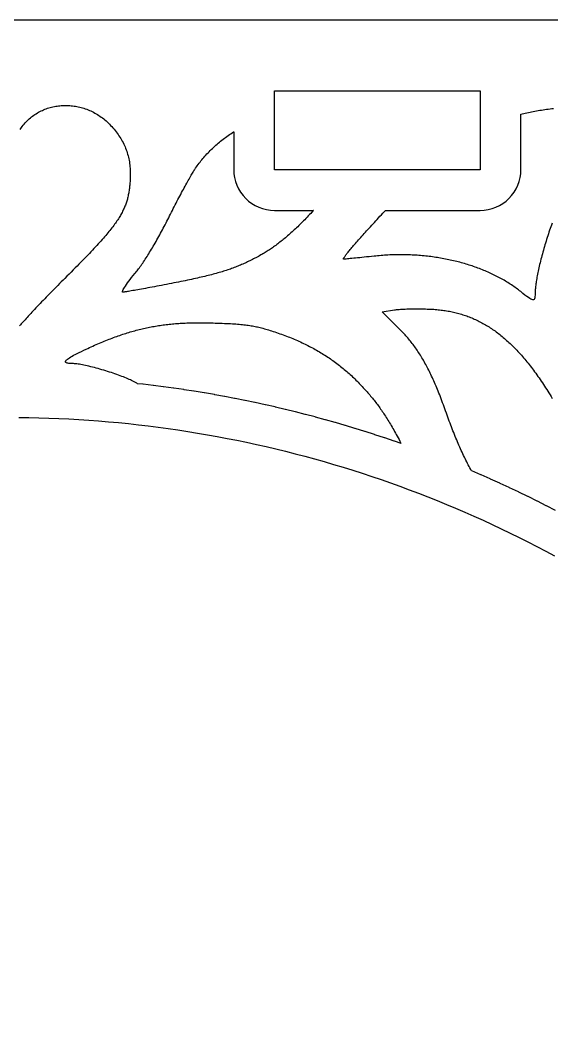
# Model space of a CAD drawing. Header units: millimetres. Extents: x 10 to 410, y 18 to 283.
# Drawn here: x 302.45 to 323.37, y 241.79 to 281.62 of the extents above; entities that cross this region are included whole.
import ezdxf

# ---------------------------------------------------------------- set-up
doc = ezdxf.new("R2010")
doc.units = ezdxf.units.MM
doc.layers.add('CUT', color=1, linetype='Continuous')

msp = doc.modelspace()

# ---------------------------------------------------------------- linework, layer by layer
at = {"layer": 'CUT'}
for points in [[(337, 160.3782), (372, 221), (337, 281.6218), (267, 281.6218), (232, 221), (267, 160.3782)], [(320.55, 275.7417), (312.45, 275.7417), (312.45, 278.8417), (320.55, 278.8417)], [(312.754, 272.9583), (312.7115, 272.9244), (312.6691, 272.8911), (312.6268, 272.8585), (312.5846, 272.8264), (312.5425, 272.7949), (312.5005, 272.764), (312.4585, 272.7337), (312.4166, 272.7039), (312.3747, 272.6746), (312.3329, 272.6459), (312.2911, 272.6177), (312.2493, 272.5901), (312.2076, 272.5629), (312.1659, 272.5363), (312.1241, 272.5102), (312.0824, 272.4845), (312.0406, 272.4594), (311.9988, 272.4347), (311.9569, 272.4105), (311.9151, 272.3867), (311.8665, 272.3596), (311.8183, 272.333), (311.7704, 272.3069), (311.7229, 272.2814), (311.6755, 272.2563), (311.6284, 272.2316), (311.5814, 272.2075), (311.5346, 272.1837), (311.4878, 272.1604), (311.441, 272.1376), (311.3942, 272.1151), (311.3474, 272.093), (311.3005, 272.0713), (311.2534, 272.05), (311.2062, 272.029), (311.1587, 272.0083), (311.111, 271.988), (311.0629, 271.968), (311.0145, 271.9482), (310.9657, 271.9288), (310.9165, 271.9096), (310.8668, 271.8907), (310.8166, 271.872), (310.7658, 271.8536), (310.7144, 271.8354), (310.6623, 271.8173), (310.6095, 271.7995), (310.5561, 271.7818), (310.5018, 271.7644), (310.4467, 271.747), (310.3908, 271.7298), (310.3339, 271.7127), (310.2761, 271.6957), (310.2173, 271.6789), (310.1575, 271.6621), (310.0966, 271.6453), (310.0346, 271.6287), (309.9714, 271.612), (309.907, 271.5954), (309.8414, 271.5788), (309.7744, 271.5623), (309.7062, 271.5457), (309.6366, 271.529), (309.5655, 271.5124), (309.493, 271.4957), (309.419, 271.4789), (309.3435, 271.462), (309.2663, 271.4451), (309.1876, 271.4281), (309.1072, 271.4109), (309.025, 271.3936), (308.9411, 271.3761), (308.8554, 271.3585), (308.7679, 271.3408), (308.6784, 271.3228), (308.5871, 271.3046), (308.4938, 271.2863), (308.3984, 271.2677), (308.301, 271.2488), (308.202, 271.2298), (308.1039, 271.211), (308.0071, 271.1926), (307.9116, 271.1745), (307.8177, 271.1567), (307.7254, 271.1394), (307.6351, 271.1225), (307.5469, 271.1061), (307.4608, 271.0902), (307.3772, 271.0748), (307.2962, 271.0599), (307.2179, 271.0457), (307.1426, 271.032), (307.0703, 271.0191), (307.0014, 271.0068), (306.9359, 270.9952), (306.874, 270.9844), (306.816, 270.9743), (306.7619, 270.9651), (306.712, 270.9567), (306.6664, 270.9492), (306.6253, 270.9426), (306.5888, 270.9369), (306.5573, 270.9321), (306.5307, 270.9284), (306.5093, 270.9257), (306.4933, 270.9241), (306.4829, 270.9235), (306.4724, 270.9278), (306.4692, 270.9404), (306.4729, 270.9609), (306.4834, 270.9887), (306.5002, 271.0235), (306.5232, 271.0647), (306.5519, 271.112), (306.5862, 271.1649), (306.6256, 271.2229), (306.67, 271.2855), (306.7191, 271.3524), (306.7725, 271.423), (306.8299, 271.4969), (306.891, 271.5737), (306.9556, 271.6529), (306.9844, 271.6882), (307.0137, 271.725), (307.0435, 271.7634), (307.0739, 271.8032), (307.1047, 271.8444), (307.1359, 271.887), (307.1676, 271.931), (307.1997, 271.9763), (307.2322, 272.0229), (307.2651, 272.0708), (307.2984, 272.1199), (307.3319, 272.1702), (307.3658, 272.2217), (307.4, 272.2742), (307.4344, 272.3279), (307.4691, 272.3826), (307.504, 272.4384), (307.5391, 272.4951), (307.5744, 272.5527), (307.6099, 272.6113), (307.6455, 272.6708), (307.6812, 272.7311), (307.7171, 272.7923), (307.753, 272.8542), (307.789, 272.9168), (307.825, 272.9802), (307.861, 273.0442), (307.8971, 273.1089), (307.9331, 273.1742), (307.9691, 273.24), (308.005, 273.3064), (308.0408, 273.3733), (308.0765, 273.4407), (308.1121, 273.5085), (308.1476, 273.5767), (308.1828, 273.6453), (308.2179, 273.7142), (308.2528, 273.7834), (308.2874, 273.8528), (308.323, 273.9243), (308.3589, 273.9961), (308.3951, 274.068), (308.4315, 274.14), (308.4681, 274.2118), (308.5048, 274.2835), (308.5415, 274.355), (308.5782, 274.4261), (308.6148, 274.4966), (308.6514, 274.5666), (308.6877, 274.6359), (308.7238, 274.7045), (308.7596, 274.7721), (308.795, 274.8387), (308.8301, 274.9042), (308.8647, 274.9685), (308.8988, 275.0315), (308.9322, 275.093), (308.9651, 275.1531), (308.9973, 275.2115), (309.0287, 275.2682), (309.0594, 275.323), (309.0891, 275.376), (309.118, 275.4268), (309.1459, 275.4756), (309.1727, 275.522), (309.1985, 275.5662), (309.2232, 275.6078), (309.2466, 275.6469), (309.2688, 275.6834), (309.2897, 275.717), (309.3092, 275.7478), (309.3273, 275.7756), (309.3439, 275.8004), (309.378, 275.8494), (309.4127, 275.8981), (309.4481, 275.9463), (309.4842, 275.9942), (309.5208, 276.0417), (309.5582, 276.0888), (309.5961, 276.1354), (309.6347, 276.1817), (309.6739, 276.2276), (309.7137, 276.273), (309.7542, 276.318), (309.7952, 276.3626), (309.8368, 276.4067), (309.8791, 276.4505), (309.9219, 276.4938), (309.9653, 276.5366), (310.0092, 276.579), (310.0537, 276.621), (310.0988, 276.6625), (310.1445, 276.7036), (310.1907, 276.7442), (310.2374, 276.7843), (310.2847, 276.824), (310.3325, 276.8632), (310.3808, 276.902), (310.4297, 276.9403), (310.479, 276.978), (310.5289, 277.0153), (310.5793, 277.0522), (310.6302, 277.0885), (310.6815, 277.1243), (310.7334, 277.1597), (310.7857, 277.1945), (310.8385, 277.2288), (310.85, 277.2361), (310.85, 275.7417), (310.8577, 275.5848), (310.8807, 275.4295), (310.9189, 275.2772), (310.9718, 275.1294), (311.0389, 274.9874), (311.1196, 274.8527), (311.2132, 274.7266), (311.3186, 274.6103), (311.435, 274.5048), (311.5611, 274.4113), (311.6958, 274.3306), (311.8377, 274.2634), (311.9855, 274.2105), (312.1379, 274.1724), (312.2932, 274.1494), (312.45, 274.1417), (313.9839, 274.1417), (313.9744, 274.1312), (313.9257, 274.0779), (313.8773, 274.0254), (313.8293, 273.9738), (313.7816, 273.9229), (313.7342, 273.8729), (313.6871, 273.8236), (313.6403, 273.7752), (313.5938, 273.7275), (313.5476, 273.6806), (313.5017, 273.6344), (313.456, 273.589), (313.4106, 273.5444), (313.3654, 273.5004), (313.3204, 273.4572), (313.2757, 273.4148), (313.2312, 273.373), (313.187, 273.3319), (313.1429, 273.2916), (313.099, 273.2519), (313.0553, 273.2129), (313.0118, 273.1746), (312.9685, 273.1369), (312.9253, 273.0999), (312.8823, 273.0635), (312.8394, 273.0278), (312.7966, 272.9927)], [(309.6981, 266.9597), (309.6843, 266.962), (309.2967, 267.0252), (309.2829, 267.0274), (308.8948, 267.0871), (308.881, 267.0892), (308.4924, 267.1455), (308.4786, 267.1474), (308.0894, 267.2004), (308.0756, 267.2022), (307.686, 267.2518), (307.6722, 267.2535), (307.2822, 267.2996), (307.2683, 267.3012), (307.0599, 267.324), (307.0285, 267.3411), (306.9785, 267.3678), (306.9282, 267.3944), (306.8775, 267.4207), (306.8265, 267.4469), (306.7813, 267.4694), (306.7327, 267.4922), (306.6808, 267.5155), (306.6259, 267.5391), (306.5682, 267.563), (306.5079, 267.5872), (306.4452, 267.6115), (306.3803, 267.6359), (306.3134, 267.6603), (306.2448, 267.6847), (306.1746, 267.7091), (306.1032, 267.7333), (306.0306, 267.7573), (305.957, 267.781), (305.8828, 267.8044), (305.8081, 267.8274), (305.7332, 267.85), (305.6582, 267.8721), (305.5833, 267.8936), (305.5088, 267.9145), (305.4349, 267.9346), (305.3618, 267.9541), (305.2897, 267.9727), (305.2188, 267.9904), (305.1493, 268.0072), (305.0814, 268.0231), (305.0154, 268.0378), (304.9515, 268.0515), (304.8899, 268.0639), (304.8307, 268.0752), (304.7743, 268.0851), (304.7207, 268.0937), (304.6703, 268.1008), (304.6232, 268.1065), (304.5797, 268.1106), (304.5399, 268.1131), (304.5041, 268.114), (304.4499, 268.1147), (304.4016, 268.1169), (304.359, 268.1205), (304.3222, 268.1257), (304.2913, 268.1325), (304.2662, 268.1408), (304.2471, 268.1508), (304.2339, 268.1623), (304.2266, 268.1756), (304.2253, 268.1905), (304.23, 268.2072), (304.2408, 268.2256), (304.2576, 268.2457), (304.2805, 268.2677), (304.3095, 268.2916), (304.3446, 268.3173), (304.386, 268.3449), (304.4335, 268.3744), (304.4872, 268.4058), (304.5472, 268.4393), (304.6135, 268.4747), (304.6861, 268.5122), (304.765, 268.5518), (304.8502, 268.5934), (304.9419, 268.6372), (305.04, 268.6831), (305.1071, 268.7142), (305.1738, 268.7446), (305.2399, 268.7746), (305.3056, 268.804), (305.3707, 268.8329), (305.4355, 268.8612), (305.4998, 268.8891), (305.5637, 268.9164), (305.6272, 268.9432), (305.6903, 268.9695), (305.753, 268.9952), (305.8154, 269.0205), (305.8774, 269.0453), (305.9391, 269.0695), (306.0005, 269.0933), (306.0616, 269.1165), (306.1224, 269.1393), (306.1829, 269.1616), (306.2432, 269.1834), (306.3032, 269.2047), (306.363, 269.2255), (306.4227, 269.2458), (306.4821, 269.2657), (306.5413, 269.2851), (306.6004, 269.304), (306.6593, 269.3225), (306.7181, 269.3405), (306.7768, 269.3581), (306.8354, 269.3752), (306.8939, 269.3918), (306.9523, 269.408), (307.0106, 269.4237), (307.069, 269.439), (307.1273, 269.4539), (307.1855, 269.4683), (307.2438, 269.4823), (307.3021, 269.4958), (307.3605, 269.5089), (307.4188, 269.5216), (307.4773, 269.5339), (307.5358, 269.5458), (307.5944, 269.5572), (307.6532, 269.5682), (307.712, 269.5788), (307.771, 269.589), (307.8302, 269.5988), (307.8895, 269.6082), (307.949, 269.6172), (308.0087, 269.6258), (308.0686, 269.6341), (308.1287, 269.6419), (308.1891, 269.6493), (308.2498, 269.6564), (308.3107, 269.6631), (308.3719, 269.6694), (308.4335, 269.6753), (308.4953, 269.6808), (308.5575, 269.686), (308.62, 269.6909), (308.6829, 269.6953), (308.7462, 269.6994), (308.8098, 269.7032), (308.8739, 269.7066), (308.9384, 269.7096), (309.0034, 269.7123), (309.0688, 269.7147), (309.1347, 269.7167), (309.201, 269.7184), (309.2679, 269.7197), (309.3353, 269.7207), (309.4032, 269.7214), (309.4716, 269.7218), (309.5407, 269.7218), (309.6103, 269.7215), (309.6805, 269.721), (309.7513, 269.72), (309.8227, 269.7188), (309.8947, 269.7173), (309.9674, 269.7155), (310.0408, 269.7134), (310.1149, 269.7109), (310.2118, 269.7075), (310.305, 269.704), (310.3946, 269.7005), (310.4809, 269.6969), (310.5639, 269.6931), (310.6438, 269.6893), (310.7208, 269.6852), (310.7951, 269.6809), (310.8667, 269.6765), (310.9359, 269.6718), (311.0028, 269.6668), (311.0676, 269.6615), (311.1305, 269.6559), (311.1915, 269.6499), (311.2509, 269.6436), (311.3088, 269.6369), (311.3654, 269.6297), (311.4209, 269.6221), (311.4753, 269.614), (311.5289, 269.6054), (311.5818, 269.5963), (311.6342, 269.5867), (311.6862, 269.5764), (311.738, 269.5656), (311.7898, 269.5541), (311.8417, 269.542), (311.8939, 269.5292), (311.9465, 269.5157), (311.9997, 269.5014), (312.0536, 269.4864), (312.1085, 269.4706), (312.1644, 269.454), (312.2216, 269.4366), (312.2802, 269.4183), (312.3403, 269.3991), (312.4021, 269.379), (312.4659, 269.358), (312.5316, 269.336), (312.5995, 269.313), (312.6646, 269.2907), (312.7292, 269.2679), (312.7935, 269.2448), (312.8574, 269.2213), (312.9209, 269.1974), (312.984, 269.1731), (313.0468, 269.1485), (313.1091, 269.1234), (313.1711, 269.098), (313.2328, 269.0722), (313.294, 269.046), (313.3549, 269.0194), (313.4154, 268.9924), (313.4755, 268.965), (313.5352, 268.9373), (313.5946, 268.9092), (313.6535, 268.8806), (313.7121, 268.8517), (313.7704, 268.8224), (313.8282, 268.7928), (313.8857, 268.7627), (313.9428, 268.7323), (313.9995, 268.7014), (314.0558, 268.6702), (314.1118, 268.6386), (314.1674, 268.6066), (314.2226, 268.5743), (314.2774, 268.5415), (314.3318, 268.5084), (314.3859, 268.4748), (314.4396, 268.4409), (314.4929, 268.4066), (314.5459, 268.3719), (314.5984, 268.3369), (314.6506, 268.3014), (314.7024, 268.2656), (314.7538, 268.2293), (314.8049, 268.1927), (314.8556, 268.1557), (314.9059, 268.1183), (314.9558, 268.0806), (315.0053, 268.0424), (315.0545, 268.0039), (315.1033, 267.9649), (315.1517, 267.9256), (315.1997, 267.8859), (315.2474, 267.8459), (315.2947, 267.8054), (315.3416, 267.7645), (315.3881, 267.7233), (315.4342, 267.6817), (315.48, 267.6397), (315.5254, 267.5973), (315.5704, 267.5545), (315.615, 267.5113), (315.6593, 267.4678), (315.7032, 267.4238), (315.7467, 267.3795), (315.7898, 267.3348), (315.8302, 267.2924), (315.8699, 267.2503), (315.909, 267.2085), (315.9476, 267.1669), (315.9855, 267.1255), (316.0229, 267.0843), (316.0597, 267.0432), (316.0961, 267.0021), (316.132, 266.9612), (316.1674, 266.9202), (316.2024, 266.8792), (316.237, 266.8382), (316.2713, 266.797), (316.3051, 266.7557), (316.3387, 266.7142), (316.3719, 266.6725), (316.4049, 266.6305), (316.4376, 266.5882), (316.4701, 266.5455), (316.5024, 266.5025), (316.5345, 266.4591), (316.5665, 266.4152), (316.5983, 266.3708), (316.6301, 266.3259), (316.6618, 266.2804), (316.6934, 266.2343), (316.725, 266.1876), (316.7566, 266.1401), (316.7882, 266.0919), (316.8198, 266.043), (316.8516, 265.9932), (316.8834, 265.9426), (316.9154, 265.8912), (316.9475, 265.8388), (316.9798, 265.7854), (317.0123, 265.7311), (317.045, 265.6757), (317.078, 265.6192), (317.1112, 265.5616), (317.1448, 265.5028), (317.1786, 265.4429), (317.2129, 265.3817), (317.2475, 265.3193), (317.2824, 265.2555), (317.3179, 265.1904), (317.3537, 265.1239), (317.3901, 265.056), (317.427, 264.9867), (317.4364, 264.9687), (317.1781, 265.0589), (317.1649, 265.0634), (316.793, 265.1897), (316.7798, 265.1941), (316.4068, 265.3171), (316.3935, 265.3214), (316.0195, 265.4411), (316.0062, 265.4453), (315.6312, 265.5617), (315.6178, 265.5658), (315.2418, 265.679), (315.2284, 265.683), (314.8514, 265.7929), (314.838, 265.7967), (314.46, 265.9033), (314.4466, 265.907), (314.0677, 266.0103), (314.0542, 266.0139), (313.6745, 266.1139), (313.6609, 266.1174), (313.2803, 266.2141), (313.2668, 266.2175), (312.8853, 266.3108), (312.8718, 266.3141), (312.4895, 266.4041), (312.4759, 266.4072), (312.0929, 266.4939), (312.0793, 266.4969), (311.6955, 266.5802), (311.6819, 266.5831), (311.2974, 266.6631), (311.2837, 266.6659), (310.8985, 266.7425), (310.8848, 266.7451), (310.499, 266.8184), (310.4853, 266.8209), (310.0989, 266.8908), (310.0851, 266.8932)]]:
    msp.add_lwpolyline(points, close=True, dxfattribs=at)
for points in [[(302.4376, 277.3234), (302.4909, 277.3992), (302.5263, 277.4469), (302.5628, 277.4933), (302.6004, 277.5384), (302.6388, 277.5822), (302.6783, 277.6246), (302.7187, 277.6656), (302.7599, 277.7053), (302.8021, 277.7437), (302.8451, 277.7807), (302.8889, 277.8164), (302.9335, 277.8507), (302.9789, 277.8837), (303.025, 277.9154), (303.0718, 277.9457), (303.1194, 277.9747), (303.1675, 278.0023), (303.2163, 278.0285), (303.2658, 278.0535), (303.3158, 278.077), (303.3663, 278.0993), (303.4174, 278.1202), (303.4689, 278.1397), (303.521, 278.1579), (303.5735, 278.1747), (303.6264, 278.1902), (303.6797, 278.2044), (303.7333, 278.2172), (303.7873, 278.2286), (303.8416, 278.2387), (303.8962, 278.2475), (303.9511, 278.2549), (304.0062, 278.2609), (304.0614, 278.2657), (304.1169, 278.269), (304.1725, 278.271), (304.2282, 278.2717), (304.284, 278.271), (304.3399, 278.2689), (304.3959, 278.2655), (304.4518, 278.2607), (304.5078, 278.2546), (304.5637, 278.2472), (304.6195, 278.2383), (304.6752, 278.2282), (304.7308, 278.2166), (304.7863, 278.2038), (304.8416, 278.1895), (304.8967, 278.1739), (304.9516, 278.157), (305.0062, 278.1387), (305.0606, 278.119), (305.1146, 278.098), (305.1683, 278.0756), (305.2216, 278.0519), (305.2746, 278.0268), (305.3271, 278.0004), (305.3792, 277.9726), (305.4308, 277.9434), (305.4819, 277.9129), (305.5325, 277.881), (305.5826, 277.8478), (305.6321, 277.8132), (305.681, 277.7772), (305.7292, 277.7399), (305.7768, 277.7012), (305.8237, 277.6612), (305.8699, 277.6198), (305.9154, 277.577), (305.9601, 277.5329), (306.004, 277.4874), (306.047, 277.4406), (306.0923, 277.3893), (306.136, 277.3378), (306.1782, 277.286), (306.2189, 277.234), (306.2581, 277.1817), (306.2959, 277.1291), (306.3322, 277.0761), (306.367, 277.0229), (306.4004, 276.9693), (306.4323, 276.9154), (306.4627, 276.861), (306.4917, 276.8063), (306.5193, 276.7511), (306.5454, 276.6955), (306.5701, 276.6395), (306.5934, 276.583), (306.6153, 276.526), (306.6358, 276.4685), (306.6549, 276.4104), (306.6726, 276.3519), (306.6889, 276.2927), (306.7038, 276.233), (306.7173, 276.1727), (306.7295, 276.1118), (306.7403, 276.0502), (306.7497, 275.988), (306.7578, 275.9251), (306.7646, 275.8615), (306.77, 275.7973), (306.774, 275.7323), (306.7768, 275.6666), (306.7782, 275.6001), (306.7783, 275.5329), (306.7771, 275.4648), (306.7746, 275.396), (306.7708, 275.3263), (306.7676, 275.2783), (306.7641, 275.231), (306.7603, 275.1844), (306.7561, 275.1385), (306.7516, 275.0932), (306.7467, 275.0484), (306.7414, 275.0043), (306.7356, 274.9606), (306.7294, 274.9174), (306.7227, 274.8747), (306.7155, 274.8324), (306.7078, 274.7905), (306.6996, 274.749), (306.6908, 274.7077), (306.6814, 274.6668), (306.6714, 274.6261), (306.6607, 274.5856), (306.6494, 274.5453), (306.6375, 274.5052), (306.6248, 274.4652), (306.6114, 274.4252), (306.5973, 274.3853), (306.5824, 274.3455), (306.5667, 274.3056), (306.5502, 274.2657), (306.5329, 274.2256), (306.5147, 274.1855), (306.4956, 274.1452), (306.4756, 274.1048), (306.4548, 274.0641), (306.4329, 274.0232), (306.4101, 273.982), (306.3864, 273.9404), (306.3616, 273.8985), (306.3357, 273.8563), (306.3089, 273.8136), (306.2809, 273.7705), (306.2518, 273.7269), (306.2217, 273.6827), (306.1903, 273.638), (306.1578, 273.5928), (306.1242, 273.5469), (306.0893, 273.5003), (306.0531, 273.4531), (306.0157, 273.4052), (305.9771, 273.3565), (305.9371, 273.307), (305.8958, 273.2567), (305.8532, 273.2055), (305.8092, 273.1535), (305.7638, 273.1005), (305.717, 273.0466), (305.6687, 272.9917), (305.619, 272.9358), (305.5679, 272.8788), (305.5152, 272.8208), (305.461, 272.7616), (305.4052, 272.7013), (305.3479, 272.6397), (305.289, 272.577), (305.2285, 272.513), (305.1663, 272.4477), (305.1025, 272.3811), (305.037, 272.3131), (304.9698, 272.2438), (304.9008, 272.173), (304.8302, 272.1008), (304.7577, 272.0271), (304.6835, 271.9518), (304.6074, 271.875), (304.5295, 271.7966), (304.4498, 271.7166), (304.3682, 271.635), (304.2846, 271.5516), (304.1992, 271.4665), (304.1296, 271.3972), (304.0605, 271.3282), (303.992, 271.2595), (303.9241, 271.1912), (303.8568, 271.1233), (303.7903, 271.0559), (303.7244, 270.9891), (303.6594, 270.9228), (303.5952, 270.8572), (303.5318, 270.7922), (303.4694, 270.728), (303.4079, 270.6645), (303.3475, 270.6019), (303.2881, 270.5401), (303.2298, 270.4793), (303.1727, 270.4195), (303.1168, 270.3606), (303.0621, 270.3029), (303.0087, 270.2463), (302.9566, 270.1908), (302.9059, 270.1366), (302.8566, 270.0836), (302.8088, 270.032), (302.7625, 269.9817), (302.7178, 269.9329), (302.6747, 269.8855), (302.6332, 269.8396), (302.5934, 269.7953), (302.5554, 269.7526), (302.5191, 269.7116), (302.4847, 269.6723), (302.4522, 269.6348), (302.4216, 269.599)], [(323.3761, 273.6335), (323.3515, 273.5657), (323.3271, 273.4971), (323.3029, 273.4279), (323.2789, 273.358), (323.2552, 273.2876), (323.2317, 273.2168), (323.2084, 273.1455), (323.1855, 273.074), (323.1628, 273.0023), (323.1405, 272.9303), (323.1185, 272.8583), (323.0969, 272.7863), (323.0757, 272.7144), (323.0549, 272.6426), (323.0345, 272.5709), (323.0146, 272.4996), (322.9951, 272.4287), (322.9761, 272.3581), (322.9576, 272.2881), (322.9397, 272.2187), (322.9222, 272.1499), (322.9054, 272.0818), (322.8891, 272.0145), (322.8734, 271.9481), (322.8584, 271.8827), (322.844, 271.8182), (322.8302, 271.7549), (322.8171, 271.6927), (322.8047, 271.6318), (322.7931, 271.5722), (322.7821, 271.514), (322.772, 271.4572), (322.7626, 271.402), (322.754, 271.3484), (322.7462, 271.2965), (322.7392, 271.2463), (322.7332, 271.198), (322.7279, 271.1515), (322.7236, 271.1071), (322.7202, 271.0647), (322.7177, 271.0244), (322.7162, 270.9863), (322.7156, 270.9505), (322.7145, 270.8723), (322.7114, 270.8049), (322.7055, 270.7482), (322.6965, 270.7022), (322.6837, 270.6667), (322.6666, 270.6418), (322.6447, 270.6273), (322.6174, 270.6231), (322.5843, 270.6291), (322.5446, 270.6453), (322.498, 270.6716), (322.4438, 270.7079), (322.3815, 270.754), (322.3106, 270.81), (322.2306, 270.8758), (322.188, 270.9108), (322.145, 270.9454), (322.1014, 270.9797), (322.0572, 271.0136), (322.0126, 271.0471), (321.9675, 271.0802), (321.9218, 271.113), (321.8757, 271.1454), (321.829, 271.1774), (321.7819, 271.209), (321.7343, 271.2403), (321.6862, 271.2711), (321.6377, 271.3016), (321.5887, 271.3317), (321.5392, 271.3614), (321.4893, 271.3907), (321.4389, 271.4196), (321.3881, 271.4481), (321.3369, 271.4762), (321.2852, 271.504), (321.2331, 271.5313), (321.1806, 271.5583), (321.1276, 271.5848), (321.0743, 271.6109), (321.0205, 271.6367), (320.9664, 271.662), (320.9118, 271.687), (320.8569, 271.7115), (320.8016, 271.7356), (320.7459, 271.7593), (320.6898, 271.7826), (320.6334, 271.8055), (320.5766, 271.828), (320.5194, 271.85), (320.4619, 271.8717), (320.4041, 271.8929), (320.3459, 271.9137), (320.2874, 271.9341), (320.2285, 271.9541), (320.1693, 271.9737), (320.1099, 271.9928), (320.0501, 272.0115), (319.99, 272.0298), (319.9295, 272.0476), (319.8688, 272.0651), (319.8078, 272.082), (319.7466, 272.0986), (319.685, 272.1147), (319.6232, 272.1304), (319.5611, 272.1457), (319.4987, 272.1605), (319.4361, 272.1749), (319.3732, 272.1888), (319.3101, 272.2023), (319.2467, 272.2154), (319.1831, 272.228), (319.1193, 272.2402), (319.0552, 272.2519), (318.991, 272.2632), (318.9265, 272.274), (318.8618, 272.2844), (318.7969, 272.2943), (318.7318, 272.3038), (318.6665, 272.3128), (318.601, 272.3214), (318.5353, 272.3295), (318.4695, 272.3371), (318.4035, 272.3443), (318.3373, 272.351), (318.271, 272.3573), (318.2045, 272.3631), (318.1378, 272.3684), (318.071, 272.3733), (318.0041, 272.3777), (317.9371, 272.3816), (317.8699, 272.3851), (317.8026, 272.388), (317.7352, 272.3905), (317.6676, 272.3926), (317.6, 272.3941), (317.5323, 272.3952), (317.4644, 272.3958), (317.3965, 272.396), (317.3285, 272.3956), (317.2604, 272.3948), (317.1922, 272.3934), (317.124, 272.3916), (317.0557, 272.3893), (316.9874, 272.3865), (316.919, 272.3832), (316.8505, 272.3795), (316.7821, 272.3752), (316.7135, 272.3705), (316.645, 272.3652), (316.5764, 272.3595), (316.5078, 272.3532), (316.4392, 272.3465), (316.3706, 272.3392), (316.2714, 272.3284), (316.1737, 272.3179), (316.0779, 272.3077), (315.9845, 272.2978), (315.894, 272.2883), (315.8067, 272.2793), (315.7231, 272.2707), (315.6436, 272.2627), (315.5686, 272.2552), (315.4986, 272.2483), (315.4341, 272.2421), (315.3754, 272.2365), (315.3229, 272.2317), (315.2772, 272.2277), (315.2386, 272.2245), (315.2076, 272.2222), (315.1846, 272.2207), (315.17, 272.2202), (315.1656, 272.2213), (315.1632, 272.2245), (315.1628, 272.2298), (315.1645, 272.2372), (315.1681, 272.2466), (315.1737, 272.258), (315.1813, 272.2713), (315.1906, 272.2865), (315.2019, 272.3036), (315.2149, 272.3225), (315.2297, 272.3433), (315.2463, 272.3657), (315.2645, 272.3899), (315.2845, 272.4158), (315.3061, 272.4434), (315.3292, 272.4725), (315.354, 272.5032), (315.3803, 272.5355), (315.4081, 272.5692), (315.4373, 272.6044), (315.468, 272.641), (315.5001, 272.679), (315.5336, 272.7183), (315.5684, 272.759), (315.6045, 272.8009), (315.6419, 272.844), (315.6805, 272.8884), (315.7203, 272.9339), (315.7612, 272.9805), (315.8033, 273.0282), (315.8465, 273.0769), (315.8908, 273.1267), (315.936, 273.1774), (315.9823, 273.2291), (316.0295, 273.2816), (316.0777, 273.335), (316.1267, 273.3892), (316.1766, 273.4442), (316.2274, 273.5), (316.2789, 273.5564), (316.3311, 273.6135), (316.3841, 273.6713), (316.4378, 273.7296), (316.4922, 273.7885), (316.5471, 273.8479), (316.6027, 273.9078), (316.6587, 273.9682), (316.7154, 274.0289), (316.7725, 274.09), (316.8208, 274.1417), (320.55, 274.1417), (320.7068, 274.1494), (320.8621, 274.1724), (321.0145, 274.2105), (321.1623, 274.2634), (321.3042, 274.3306), (321.4389, 274.4113), (321.565, 274.5048), (321.6814, 274.6103), (321.7868, 274.7266), (321.8804, 274.8527), (321.9611, 274.9874), (322.0282, 275.1294), (322.0811, 275.2772), (322.1193, 275.4295), (322.1423, 275.5848), (322.15, 275.7417), (322.15, 277.9282), (322.2026, 277.9408), (322.2634, 277.955), (322.3246, 277.9689), (322.3862, 277.9824), (322.4482, 277.9955), (322.5107, 278.0084), (322.5736, 278.0208), (322.6369, 278.033), (322.7007, 278.0448), (322.765, 278.0563), (322.8297, 278.0675), (322.8948, 278.0784), (322.9605, 278.0889), (323.0266, 278.0992), (323.0932, 278.1091), (323.1604, 278.1187), (323.228, 278.1281), (323.2961, 278.1371), (323.3648, 278.1458), (323.4339, 278.1542)], [(323.5113, 262.3379), (323.1622, 262.5177), (323.1497, 262.5241), (322.7991, 262.7008), (322.7866, 262.707), (322.4344, 262.8807), (322.4218, 262.8868), (322.0681, 263.0575), (322.0555, 263.0635), (321.7003, 263.231), (321.6877, 263.2369), (321.3311, 263.4013), (321.3183, 263.4071), (320.9603, 263.5684), (320.9475, 263.574), (320.5881, 263.7322), (320.5753, 263.7378), (320.2145, 263.8928), (320.2044, 263.8971), (320.1751, 263.9503), (320.1433, 264.009), (320.1117, 264.0683), (320.0803, 264.1282), (320.049, 264.1888), (320.0178, 264.2501), (319.9868, 264.312), (319.9559, 264.3746), (319.9252, 264.4379), (319.8945, 264.5019), (319.8641, 264.5665), (319.8337, 264.6319), (319.8034, 264.6979), (319.7733, 264.7646), (319.7433, 264.832), (319.7133, 264.9001), (319.6835, 264.9689), (319.6538, 265.0384), (319.6242, 265.1087), (319.5947, 265.1796), (319.5653, 265.2513), (319.5359, 265.3237), (319.5067, 265.3968), (319.4775, 265.4706), (319.4484, 265.5452), (319.4194, 265.6206), (319.3904, 265.6966), (319.3615, 265.7734), (319.3327, 265.851), (319.3039, 265.9293), (319.2752, 266.0084), (319.2465, 266.0883), (319.2179, 266.1689), (319.188, 266.253), (319.1584, 266.3358), (319.1288, 266.4172), (319.0994, 266.4974), (319.0701, 266.5762), (319.0409, 266.6539), (319.0118, 266.7302), (318.9828, 266.8054), (318.9539, 266.8793), (318.9251, 266.9521), (318.8963, 267.0237), (318.8675, 267.0942), (318.8388, 267.1635), (318.8101, 267.2318), (318.7814, 267.2989), (318.7528, 267.365), (318.7241, 267.4301), (318.6953, 267.4941), (318.6666, 267.5572), (318.6378, 267.6192), (318.609, 267.6803), (318.58, 267.7404), (318.551, 267.7997), (318.522, 267.858), (318.4928, 267.9154), (318.4635, 267.972), (318.4341, 268.0277), (318.4045, 268.0826), (318.3748, 268.1368), (318.345, 268.1901), (318.315, 268.2426), (318.2848, 268.2945), (318.2544, 268.3455), (318.2238, 268.3959), (318.193, 268.4456), (318.162, 268.4947), (318.1307, 268.5431), (318.0992, 268.5908), (318.0675, 268.638), (318.0355, 268.6846), (318.0032, 268.7306), (317.9706, 268.7761), (317.9377, 268.821), (317.9045, 268.8655), (317.871, 268.9094), (317.8371, 268.9529), (317.8029, 268.996), (317.7684, 269.0386), (317.7334, 269.0808), (317.6981, 269.1226), (317.6624, 269.1641), (317.6263, 269.2052), (317.5898, 269.246), (317.5529, 269.2865), (317.5155, 269.3267), (317.4777, 269.3666), (317.4395, 269.4063), (317.4008, 269.4458), (317.3615, 269.485), (316.6878, 270.1537), (317.1773, 270.2274), (317.2163, 270.2328), (317.2596, 270.2378), (317.3071, 270.2424), (317.3583, 270.2467), (317.4131, 270.2506), (317.4712, 270.2542), (317.5321, 270.2574), (317.5958, 270.2602), (317.6619, 270.2626), (317.73, 270.2646), (317.8001, 270.2662), (317.8716, 270.2674), (317.9444, 270.2682), (318.0182, 270.2685), (318.0927, 270.2685), (318.1676, 270.268), (318.2427, 270.2671), (318.3176, 270.2658), (318.392, 270.264), (318.4658, 270.2617), (318.5386, 270.259), (318.61, 270.2558), (318.6677, 270.2528), (318.7251, 270.2492), (318.7821, 270.245), (318.8388, 270.2402), (318.8953, 270.2349), (318.9514, 270.229), (319.0073, 270.2225), (319.0628, 270.2155), (319.1181, 270.2078), (319.1731, 270.1996), (319.2277, 270.1908), (319.2822, 270.1814), (319.3363, 270.1715), (319.3902, 270.1609), (319.4438, 270.1497), (319.4971, 270.1379), (319.5502, 270.1256), (319.603, 270.1126), (319.6556, 270.099), (319.7079, 270.0848), (319.76, 270.07), (319.8118, 270.0546), (319.8634, 270.0385), (319.9147, 270.0219), (319.9658, 270.0046), (320.0167, 269.9867), (320.0674, 269.9682), (320.1178, 269.949), (320.168, 269.9292), (320.218, 269.9088), (320.2678, 269.8877), (320.3174, 269.866), (320.3668, 269.8437), (320.4159, 269.8207), (320.4649, 269.797), (320.5137, 269.7727), (320.5623, 269.7478), (320.6106, 269.7222), (320.6588, 269.6959), (320.7069, 269.669), (320.7547, 269.6414), (320.8024, 269.6131), (320.8499, 269.5842), (320.8972, 269.5546), (320.9444, 269.5243), (320.9914, 269.4934), (321.0382, 269.4618), (321.0849, 269.4295), (321.1315, 269.3965), (321.1779, 269.3628), (321.2241, 269.3284), (321.2702, 269.2934), (321.3162, 269.2576), (321.362, 269.2212), (321.4077, 269.184), (321.4533, 269.1462), (321.4987, 269.1076), (321.5441, 269.0684), (321.5893, 269.0284), (321.6344, 268.9877), (321.6794, 268.9463), (321.7243, 268.9042), (321.7691, 268.8613), (321.8138, 268.8178), (321.8583, 268.7735), (321.9028, 268.7285), (321.9473, 268.6827), (321.9916, 268.6362), (322.0358, 268.589), (322.08, 268.5411), (322.1241, 268.4924), (322.1681, 268.4429), (322.212, 268.3927), (322.2559, 268.3418), (322.2997, 268.2901), (322.3435, 268.2377), (322.3872, 268.1845), (322.4308, 268.1305), (322.4744, 268.0758), (322.518, 268.0203), (322.5615, 267.9641), (322.605, 267.907), (322.6484, 267.8493), (322.6918, 267.7907), (322.7352, 267.7313), (322.7786, 267.6712), (322.8219, 267.6103), (322.8653, 267.5486), (322.9086, 267.4862), (322.9519, 267.4229), (322.9952, 267.3588), (323.0385, 267.294), (323.0817, 267.2283), (323.125, 267.1619), (323.1683, 267.0946), (323.2116, 267.0266), (323.255, 266.9577), (323.2983, 266.888), (323.3417, 266.8175), (323.3851, 266.7462)], [(302.3927, 265.9983), (302.7854, 265.9931), (303.178, 265.9846), (303.5705, 265.9726), (303.9629, 265.9572), (304.3551, 265.9383), (304.7472, 265.9161), (305.139, 265.8904), (305.5307, 265.8613), (305.922, 265.8288), (306.3131, 265.7928), (306.7038, 265.7535), (307.0941, 265.7107), (307.4841, 265.6646), (307.8737, 265.615), (308.2628, 265.5621), (308.6514, 265.5057), (309.0396, 265.446), (309.4271, 265.3829), (309.8142, 265.3163), (310.2006, 265.2465), (310.5864, 265.1732), (310.9716, 265.0966), (311.356, 265.0166), (311.7398, 264.9333), (312.1228, 264.8467), (312.505, 264.7566), (312.8865, 264.6633), (313.2671, 264.5666), (313.6469, 264.4667), (314.0257, 264.3634), (314.4037, 264.2568), (314.7807, 264.1469), (315.1567, 264.0337), (315.5318, 263.9173), (315.9058, 263.7975), (316.2787, 263.6746), (316.6506, 263.5483), (317.0213, 263.4189), (317.3909, 263.2862), (317.7593, 263.1502), (318.1266, 263.0111), (318.4926, 262.8688), (318.8573, 262.7233), (319.2208, 262.5746), (319.5829, 262.4227), (319.9437, 262.2677), (320.3031, 262.1095), (320.6612, 261.9483), (321.0178, 261.7839), (321.373, 261.6163), (321.7267, 261.4457), (322.0789, 261.272), (322.4296, 261.0953), (322.7787, 260.9155), (323.1262, 260.7326), (323.4721, 260.5468)]]:
    msp.add_lwpolyline(points, dxfattribs=at)

doc.saveas('drawing.dxf')
